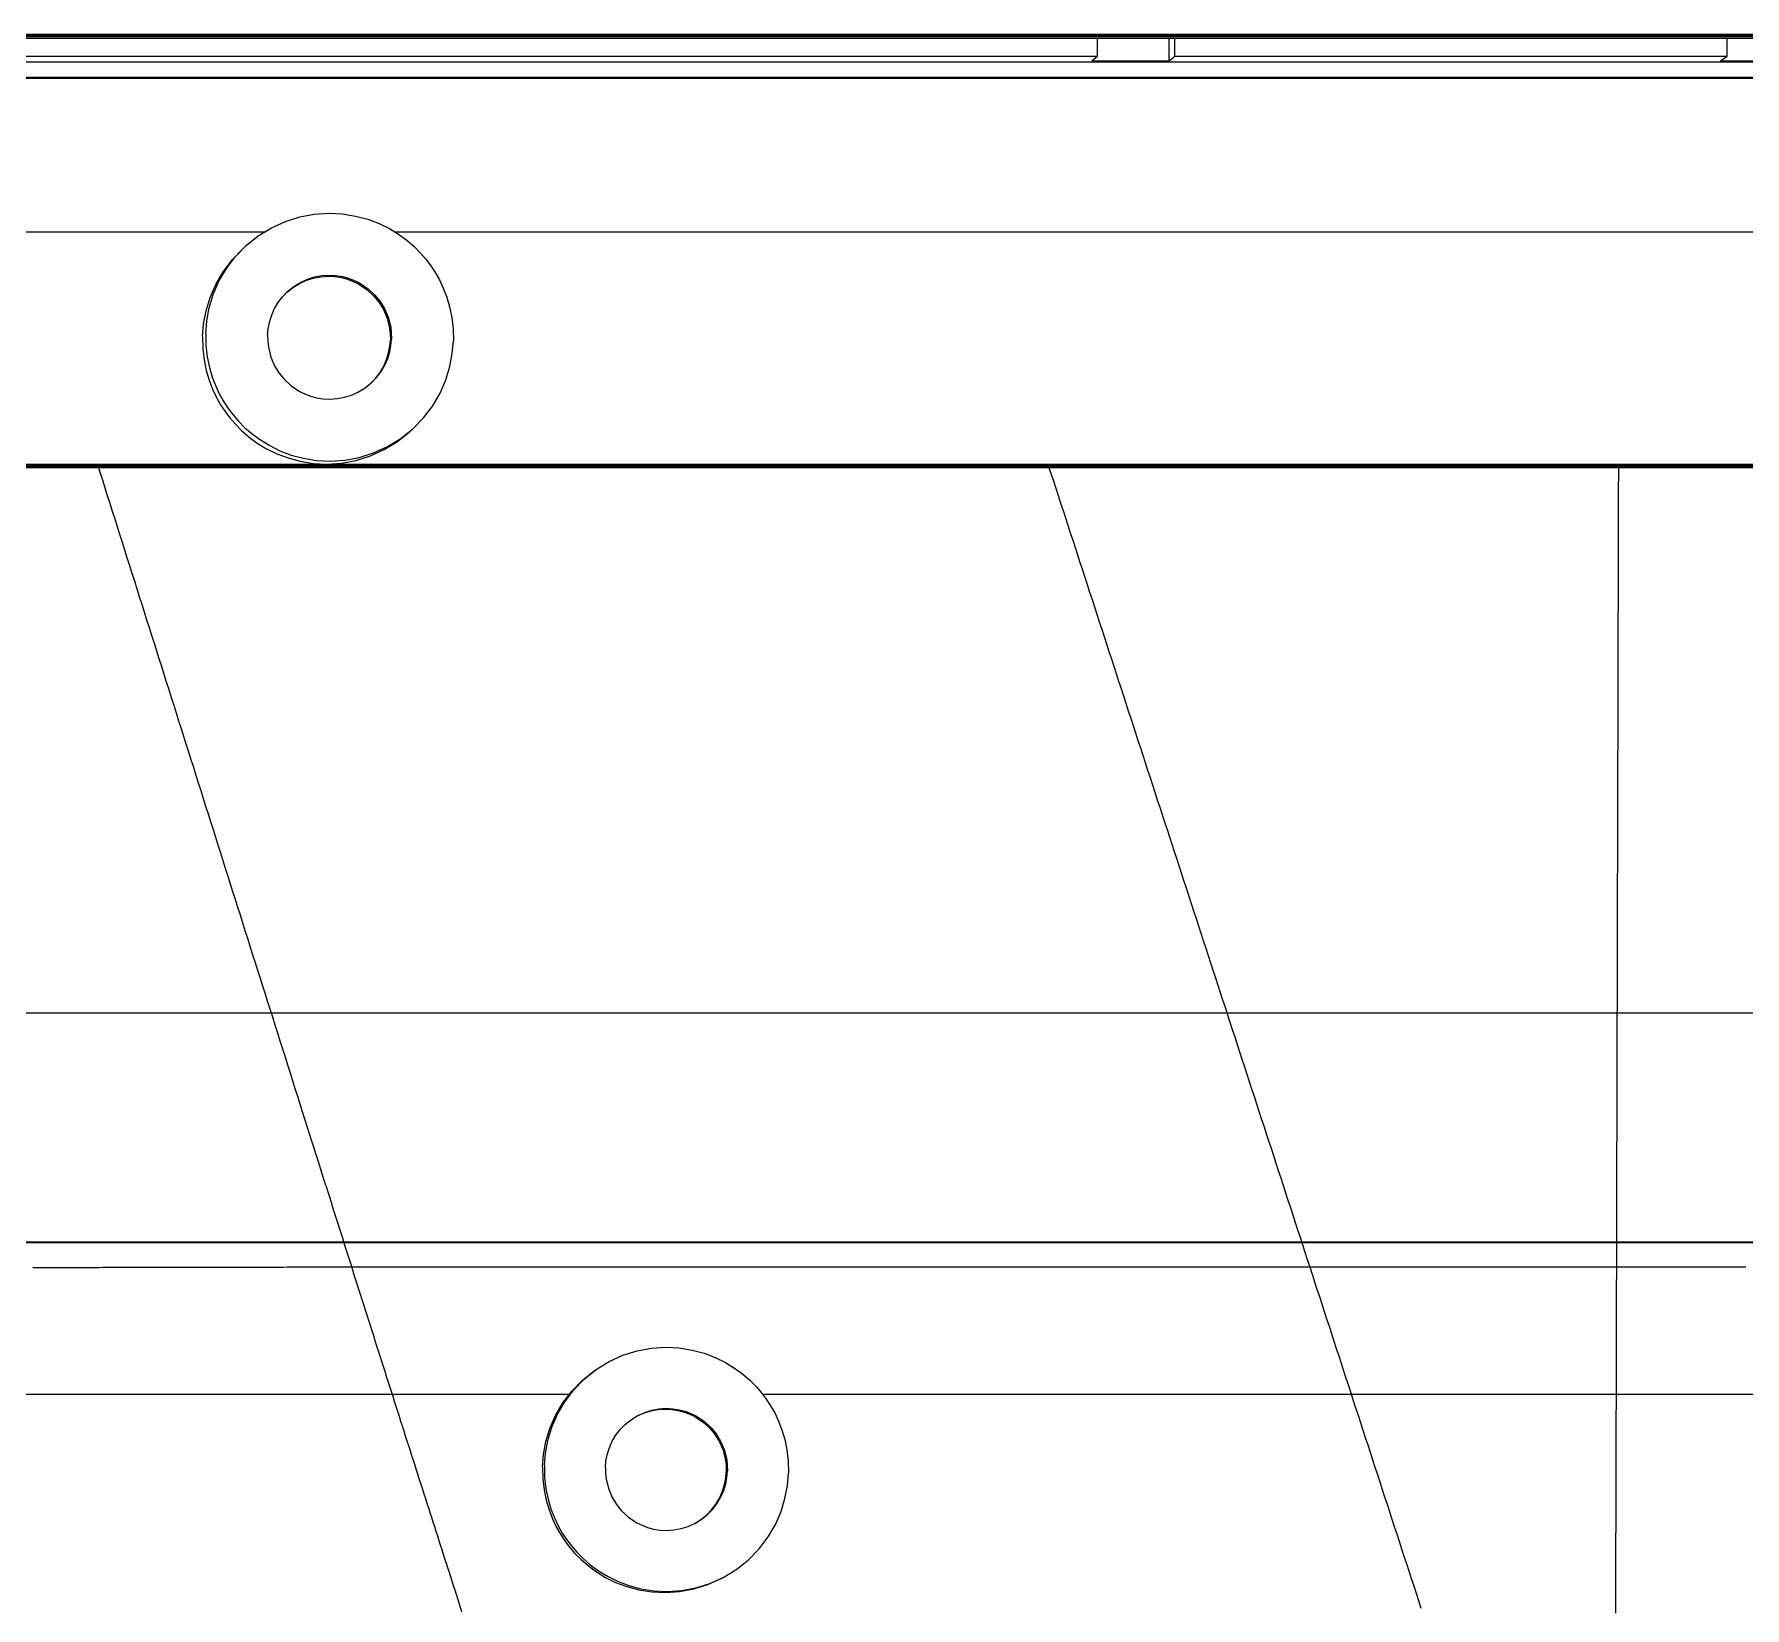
# Model space of a CAD drawing. Header units: millimetres. Extents: x -226 to 218, y -257 to 254.
# Drawn here: x 108 to 163.4, y 71.2 to 122.2 of the extents above; entities that cross this region are included whole.
import ezdxf

# ---------------------------------------------------------------- set-up
doc = ezdxf.new("R2010")
doc.units = ezdxf.units.MM
doc.layers.add('SKETCH', color=5, linetype='Continuous')
doc.layers.add('VISIBLE', color=7, linetype='Continuous')

msp = doc.modelspace()

# ---------------------------------------------------------------- linework, layer by layer
at = {"layer": 'SKETCH', "flags": 128}
for points in [[(110.108, 108.157), (110.157, 108.003), (110.236, 107.751), (110.316, 107.5), (110.395, 107.248), (110.475, 106.997), (110.555, 106.745), (110.634, 106.493), (110.714, 106.242), (110.794, 105.99), (110.873, 105.739), (110.953, 105.487), (111.032, 105.236), (111.112, 104.984), (111.192, 104.733), (111.271, 104.481), (111.351, 104.229), (111.431, 103.978), (111.51, 103.726), (111.59, 103.475), (111.669, 103.223), (111.749, 102.972), (111.829, 102.72), (111.908, 102.469), (111.988, 102.217), (112.068, 101.965), (112.147, 101.714), (112.227, 101.462), (112.306, 101.211), (112.386, 100.959), (112.466, 100.708), (112.545, 100.456), (112.625, 100.205), (112.705, 99.953), (112.784, 99.701), (112.864, 99.45), (112.943, 99.198), (113.023, 98.947), (113.103, 98.695), (113.182, 98.444), (113.262, 98.192), (113.342, 97.941), (113.421, 97.689), (113.501, 97.437), (113.58, 97.186), (113.66, 96.934), (113.74, 96.683), (113.819, 96.431), (113.899, 96.18), (113.979, 95.928), (114.058, 95.677), (114.138, 95.425), (114.217, 95.173), (114.297, 94.922), (114.377, 94.67), (114.456, 94.419), (114.536, 94.167), (114.616, 93.916), (114.695, 93.664), (114.775, 93.413), (114.854, 93.161), (114.934, 92.909), (115.014, 92.658), (115.093, 92.406), (115.173, 92.155), (115.253, 91.902), (115.333, 91.648), (115.414, 91.392), (115.496, 91.135), (115.577, 90.876), (115.659, 90.617), (115.742, 90.358), (115.824, 90.098), (115.906, 89.838), (115.988, 89.579), (116.07, 89.32), (116.152, 89.062), (116.233, 88.804), (116.314, 88.548), (116.395, 88.294), (116.475, 88.042), (116.554, 87.791), (116.632, 87.543), (116.71, 87.297), (116.787, 87.055), (116.863, 86.815), (116.938, 86.579), (117.011, 86.346), (117.084, 86.117), (117.143, 85.932), (117.201, 85.749), (117.258, 85.569), (117.314, 85.391), (117.37, 85.214), (117.425, 85.04), (117.48, 84.867), (117.535, 84.696), (117.588, 84.526), (117.642, 84.358), (117.695, 84.19), (117.748, 84.024), (117.8, 83.858), (117.853, 83.693), (117.905, 83.528), (117.957, 83.364), (118.009, 83.2), (118.061, 83.036), (118.113, 82.872), (118.165, 82.707), (118.218, 82.542), (118.27, 82.377), (118.323, 82.211), (118.376, 82.044), (118.43, 81.876), (118.483, 81.708), (118.536, 81.541), (118.589, 81.373), (118.643, 81.206), (118.696, 81.039), (118.749, 80.871), (118.802, 80.704), (118.855, 80.538), (118.908, 80.371), (118.961, 80.205), (119.014, 80.038), (119.067, 79.873), (119.119, 79.707), (119.172, 79.542), (119.225, 79.377), (119.277, 79.212), (119.329, 79.048), (119.381, 78.884), (119.434, 78.72), (119.486, 78.557), (119.537, 78.395), (119.589, 78.233), (119.641, 78.071), (119.692, 77.91), (119.743, 77.749), (119.795, 77.588), (119.846, 77.428), (119.897, 77.267), (119.948, 77.107), (119.999, 76.948), (120.05, 76.788), (120.101, 76.629), (120.152, 76.471), (120.202, 76.313), (120.253, 76.155), (120.303, 75.997), (120.354, 75.84), (120.404, 75.684), (120.454, 75.528), (120.503, 75.373), (120.553, 75.218), (120.602, 75.063), (120.652, 74.909), (120.701, 74.756), (120.75, 74.603), (120.798, 74.451), (120.847, 74.3), (120.895, 74.149), (120.943, 73.999), (120.992, 73.849), (121.04, 73.699), (121.087, 73.55), (121.135, 73.401), (121.183, 73.253), (121.23, 73.105), (121.277, 72.958), (121.324, 72.811), (121.371, 72.665), (121.418, 72.519), (121.465, 72.374), (121.511, 72.229), (121.557, 72.086), (121.603, 71.942), (121.649, 71.8), (121.695, 71.658), (121.74, 71.517), (121.785, 71.376), (121.83, 71.237), (121.875, 71.098)], [(140.902, 108.157), (140.966, 107.962), (141.044, 107.722), (141.122, 107.482), (141.201, 107.242), (141.279, 107.001), (141.357, 106.761), (141.436, 106.521), (141.514, 106.281), (141.592, 106.04), (141.671, 105.8), (141.749, 105.56), (141.827, 105.32), (141.906, 105.08), (141.984, 104.839), (142.062, 104.599), (142.141, 104.359), (142.219, 104.119), (142.297, 103.879), (142.376, 103.638), (142.454, 103.398), (142.532, 103.158), (142.611, 102.918), (142.689, 102.678), (142.767, 102.437), (142.846, 102.197), (142.924, 101.957), (143.002, 101.717), (143.081, 101.476), (143.159, 101.236), (143.237, 100.996), (143.316, 100.756), (143.394, 100.516), (143.472, 100.275), (143.551, 100.035), (143.629, 99.795), (143.708, 99.555), (143.786, 99.315), (143.864, 99.074), (143.943, 98.834), (144.021, 98.594), (144.099, 98.354), (144.178, 98.113), (144.256, 97.873), (144.335, 97.633), (144.413, 97.393), (144.491, 97.153), (144.57, 96.912), (144.648, 96.672), (144.727, 96.432), (144.805, 96.192), (144.883, 95.952), (144.962, 95.711), (145.04, 95.471), (145.118, 95.231), (145.197, 94.991), (145.275, 94.751), (145.353, 94.51), (145.432, 94.27), (145.51, 94.03), (145.588, 93.79), (145.667, 93.55), (145.745, 93.31), (145.823, 93.069), (145.902, 92.829), (145.98, 92.589), (146.058, 92.349), (146.137, 92.109), (146.215, 91.869), (146.293, 91.628), (146.372, 91.388), (146.45, 91.148), (146.528, 90.908), (146.607, 90.668), (146.685, 90.428), (146.763, 90.187), (146.842, 89.947), (146.92, 89.707), (146.998, 89.467), (147.077, 89.227), (147.155, 88.987), (147.233, 88.746), (147.312, 88.506), (147.39, 88.266), (147.469, 88.026), (147.547, 87.786), (147.625, 87.545), (147.704, 87.305), (147.782, 87.065), (147.86, 86.825), (147.939, 86.584), (148.017, 86.344), (148.096, 86.104), (148.174, 85.864), (148.252, 85.624), (148.331, 85.383), (148.409, 85.143), (148.488, 84.903), (148.566, 84.663), (148.644, 84.423), (148.723, 84.182), (148.801, 83.942), (148.879, 83.702), (148.958, 83.462), (149.036, 83.221), (149.114, 82.981), (149.193, 82.741), (149.271, 82.501), (149.349, 82.261), (149.428, 82.02), (149.506, 81.78), (149.584, 81.54), (149.663, 81.3), (149.741, 81.06), (149.819, 80.819), (149.898, 80.579), (149.976, 80.339), (150.054, 80.099), (150.133, 79.859), (150.211, 79.618), (150.289, 79.378), (150.368, 79.138), (150.446, 78.898), (150.524, 78.657), (150.603, 78.417), (150.681, 78.177), (150.759, 77.937), (150.838, 77.697), (150.916, 77.456), (150.994, 77.216), (151.073, 76.976), (151.151, 76.736), (151.229, 76.496), (151.308, 76.255), (151.386, 76.015), (151.464, 75.775), (151.543, 75.535), (151.621, 75.295), (151.699, 75.054), (151.778, 74.814), (151.856, 74.574), (151.934, 74.334), (152.013, 74.093), (152.091, 73.853), (152.169, 73.613), (152.248, 73.373), (152.326, 73.133), (152.404, 72.892), (152.483, 72.652), (152.561, 72.412), (152.639, 72.172), (152.718, 71.932), (152.796, 71.691), (152.874, 71.451), (152.953, 71.211)], [(159.35, 108.157), (159.349, 108.064), (159.349, 107.815), (159.348, 107.567), (159.347, 107.318), (159.347, 107.069), (159.346, 106.821), (159.346, 106.572), (159.345, 106.324), (159.344, 106.075), (159.344, 105.826), (159.343, 105.578), (159.342, 105.329), (159.342, 105.081), (159.341, 104.832), (159.341, 104.583), (159.34, 104.335), (159.339, 104.086), (159.339, 103.838), (159.338, 103.589), (159.337, 103.341), (159.337, 103.092), (159.336, 102.843), (159.336, 102.595), (159.335, 102.346), (159.334, 102.098), (159.334, 101.849), (159.333, 101.601), (159.332, 101.352), (159.332, 101.104), (159.331, 100.855), (159.331, 100.606), (159.33, 100.358), (159.329, 100.109), (159.329, 99.861), (159.328, 99.612), (159.327, 99.364), (159.327, 99.115), (159.326, 98.867), (159.326, 98.618), (159.325, 98.37), (159.324, 98.121), (159.324, 97.873), (159.323, 97.624), (159.322, 97.375), (159.322, 97.127), (159.321, 96.878), (159.321, 96.63), (159.32, 96.381), (159.319, 96.133), (159.319, 95.884), (159.318, 95.636), (159.317, 95.387), (159.317, 95.139), (159.316, 94.89), (159.316, 94.642), (159.315, 94.393), (159.314, 94.145), (159.314, 93.896), (159.313, 93.648), (159.312, 93.399), (159.312, 93.151), (159.311, 92.902), (159.311, 92.654), (159.31, 92.405), (159.309, 92.157), (159.309, 91.908), (159.308, 91.659), (159.307, 91.411), (159.307, 91.162), (159.306, 90.914), (159.306, 90.665), (159.305, 90.417), (159.304, 90.168), (159.304, 89.92), (159.303, 89.671), (159.302, 89.423), (159.302, 89.174), (159.301, 88.926), (159.3, 88.677), (159.3, 88.429), (159.299, 88.18), (159.299, 87.932), (159.298, 87.684), (159.297, 87.435), (159.297, 87.187), (159.296, 86.938), (159.295, 86.69), (159.295, 86.441), (159.294, 86.193), (159.294, 85.944), (159.293, 85.696), (159.292, 85.448), (159.292, 85.199), (159.291, 84.951), (159.29, 84.702), (159.29, 84.454), (159.289, 84.205), (159.289, 83.957), (159.288, 83.709), (159.287, 83.46), (159.287, 83.212), (159.286, 82.963), (159.285, 82.715), (159.285, 82.467), (159.284, 82.218), (159.284, 81.97), (159.283, 81.721), (159.282, 81.473), (159.282, 81.225), (159.281, 80.976), (159.28, 80.728), (159.28, 80.479), (159.279, 80.231), (159.279, 79.983), (159.278, 79.734), (159.277, 79.486), (159.277, 79.238), (159.276, 78.989), (159.275, 78.741), (159.275, 78.492), (159.274, 78.244), (159.274, 77.996), (159.273, 77.747), (159.272, 77.499), (159.272, 77.251), (159.271, 77.002), (159.27, 76.754), (159.27, 76.505), (159.269, 76.257), (159.269, 76.009), (159.268, 75.76), (159.267, 75.512), (159.267, 75.264), (159.266, 75.015), (159.265, 74.767), (159.265, 74.519), (159.264, 74.27), (159.264, 74.022), (159.263, 73.774), (159.262, 73.525), (159.262, 73.277), (159.261, 73.029), (159.26, 72.78), (159.26, 72.532), (159.259, 72.284), (159.259, 72.035), (159.258, 71.787), (159.257, 71.539), (159.257, 71.29), (159.256, 71.042)], [(107.977, 82.241), (108.088, 82.242), (108.199, 82.242), (108.311, 82.242), (108.422, 82.242), (108.534, 82.243), (108.646, 82.243), (108.759, 82.243), (108.872, 82.244), (108.985, 82.244), (109.098, 82.244), (109.211, 82.244), (109.325, 82.245), (109.439, 82.245), (109.554, 82.245), (109.668, 82.245), (109.783, 82.246), (109.899, 82.246), (110.014, 82.246), (110.13, 82.246), (110.246, 82.247), (110.363, 82.247), (110.48, 82.247), (110.597, 82.247), (110.714, 82.248), (110.831, 82.248), (110.949, 82.248), (111.067, 82.248), (111.186, 82.249), (111.304, 82.249), (111.423, 82.249), (111.542, 82.249), (111.661, 82.25), (111.78, 82.25), (111.9, 82.25), (112.02, 82.25), (112.139, 82.25), (112.26, 82.251), (112.38, 82.251), (112.501, 82.251), (112.622, 82.251), (112.743, 82.252), (112.864, 82.252), (112.986, 82.252), (113.108, 82.252), (113.23, 82.252), (113.353, 82.253), (113.475, 82.253), (113.598, 82.253), (113.721, 82.253), (113.844, 82.253), (113.968, 82.254), (114.091, 82.254), (114.215, 82.254), (114.339, 82.254), (114.463, 82.254), (114.587, 82.254), (114.712, 82.255), (114.836, 82.255), (114.961, 82.255), (115.086, 82.255), (115.211, 82.255), (115.336, 82.255), (115.462, 82.256), (115.587, 82.256), (115.713, 82.256), (115.839, 82.256), (115.966, 82.256), (116.092, 82.256), (116.219, 82.257), (116.346, 82.257), (116.472, 82.257), (116.6, 82.257), (116.727, 82.257), (116.854, 82.257), (116.982, 82.257), (117.109, 82.258), (117.237, 82.258), (117.365, 82.258), (117.493, 82.258), (117.621, 82.258), (117.749, 82.258), (117.878, 82.258), (118.006, 82.258), (118.134, 82.258), (118.263, 82.259), (118.391, 82.259), (118.52, 82.259), (118.649, 82.259), (118.778, 82.259), (118.907, 82.259), (119.037, 82.259), (119.166, 82.259), (119.296, 82.259), (119.425, 82.259), (119.555, 82.26), (119.685, 82.26), (119.815, 82.26), (119.945, 82.26), (120.075, 82.26), (120.205, 82.26), (120.335, 82.26), (120.466, 82.26), (120.596, 82.26), (120.726, 82.26), (120.857, 82.26), (120.987, 82.26), (121.118, 82.26), (121.248, 82.261), (121.378, 82.261), (121.507, 82.261), (121.635, 82.261), (121.762, 82.261), (121.889, 82.261), (122.015, 82.261), (122.141, 82.261), (122.267, 82.261), (122.393, 82.261), (122.52, 82.261), (122.646, 82.261), (122.774, 82.261), (122.901, 82.261), (123.03, 82.261), (123.16, 82.261), (123.29, 82.261), (123.423, 82.261), (123.556, 82.261), (123.691, 82.261), (123.828, 82.261), (123.966, 82.261), (124.107, 82.261), (124.25, 82.261), (124.395, 82.261), (124.582, 82.261), (124.772, 82.261), (124.966, 82.261), (125.163, 82.261), (125.364, 82.261), (125.567, 82.261), (125.773, 82.261), (125.981, 82.261), (126.191, 82.261), (126.402, 82.261), (126.616, 82.261), (126.83, 82.261), (127.046, 82.261), (127.262, 82.261), (127.479, 82.261), (127.696, 82.261), (127.913, 82.261), (128.13, 82.261), (128.346, 82.261), (128.561, 82.261), (128.776, 82.261), (128.989, 82.261), (129.201, 82.261), (129.411, 82.261), (129.62, 82.261), (129.829, 82.261), (130.038, 82.261), (130.247, 82.261), (130.456, 82.261), (130.665, 82.261), (130.874, 82.261), (131.083, 82.261), (131.292, 82.261), (131.501, 82.261), (131.71, 82.261), (131.919, 82.261), (132.128, 82.261), (132.337, 82.261), (132.546, 82.261), (132.755, 82.261), (132.964, 82.261), (133.173, 82.261), (133.382, 82.261), (133.591, 82.261), (133.8, 82.261), (134.009, 82.261), (134.218, 82.261), (134.427, 82.261), (134.636, 82.261), (134.845, 82.261), (135.054, 82.261), (135.263, 82.261), (135.472, 82.261), (135.681, 82.261), (135.89, 82.261), (136.099, 82.261), (136.308, 82.261), (136.517, 82.261), (136.726, 82.261), (136.935, 82.261), (137.144, 82.261), (137.353, 82.261), (137.562, 82.261), (137.771, 82.261), (137.98, 82.261), (138.189, 82.261), (138.398, 82.261), (138.607, 82.261), (138.816, 82.261), (139.025, 82.261), (139.234, 82.261), (139.443, 82.261), (139.652, 82.261), (139.861, 82.261), (140.07, 82.261), (140.279, 82.261), (140.488, 82.261), (140.697, 82.261), (140.906, 82.261), (141.115, 82.261), (141.324, 82.261), (141.533, 82.261), (141.742, 82.261), (141.951, 82.261), (142.16, 82.261), (142.369, 82.261), (142.578, 82.261), (142.787, 82.261), (142.996, 82.261), (143.205, 82.261), (143.414, 82.261), (143.623, 82.261), (143.832, 82.261), (144.041, 82.261), (144.25, 82.261), (144.459, 82.261), (144.668, 82.261), (144.877, 82.261), (145.086, 82.261), (145.295, 82.261), (145.504, 82.261), (145.713, 82.261), (145.922, 82.261), (146.131, 82.261), (146.34, 82.261), (146.549, 82.261), (146.758, 82.261), (146.967, 82.261), (147.176, 82.261), (147.385, 82.261), (147.594, 82.261), (147.803, 82.261), (148.012, 82.261), (148.221, 82.261), (148.43, 82.261), (148.639, 82.261), (148.848, 82.261), (149.057, 82.261), (149.266, 82.261), (149.475, 82.261), (149.684, 82.261), (149.893, 82.261), (150.102, 82.261), (150.311, 82.261), (150.52, 82.261), (150.729, 82.261), (150.938, 82.261), (151.147, 82.261), (151.356, 82.261), (151.565, 82.261), (151.774, 82.261), (151.983, 82.261), (152.192, 82.261), (152.401, 82.261), (152.61, 82.261), (152.819, 82.261), (153.028, 82.261), (153.237, 82.261), (153.446, 82.261), (153.655, 82.261), (153.864, 82.261), (154.073, 82.261), (154.282, 82.261), (154.491, 82.261), (154.7, 82.261), (154.909, 82.261), (155.117, 82.261), (155.326, 82.261), (155.535, 82.261), (155.744, 82.261), (155.953, 82.261), (156.162, 82.261), (156.371, 82.261), (156.58, 82.261), (156.789, 82.261), (156.998, 82.261), (157.207, 82.261), (157.416, 82.261), (157.625, 82.261), (157.834, 82.261), (158.043, 82.261), (158.252, 82.261), (158.461, 82.261), (158.67, 82.261), (158.879, 82.261), (159.088, 82.261), (159.297, 82.261), (159.506, 82.261), (159.715, 82.261), (159.924, 82.261), (160.133, 82.261), (160.342, 82.261), (160.551, 82.261), (160.76, 82.261), (160.969, 82.261), (161.178, 82.261), (161.387, 82.261), (161.596, 82.261), (161.805, 82.261), (162.014, 82.261), (162.223, 82.261), (162.432, 82.261), (162.641, 82.261), (162.85, 82.261), (163.059, 82.261), (163.268, 82.261), (163.477, 82.261)]]:
    msp.add_lwpolyline(points, dxfattribs=at)
at = {"layer": 'VISIBLE'}
for p, q in [((-196.916, 122.189), (196.916, 122.189)), ((-196.841, 122.143), (196.841, 122.143)), ((-196.792, 122.112), (196.792, 122.112)), ((-196.717, 122.066), (196.717, 122.066)), ((142.473, 121.48), (142.473, 122.066)), ((144.794, 121.322), (144.794, 122.066)), ((144.983, 121.48), (144.983, 122.066)), ((162.873, 121.48), (162.873, 122.066)), ((107.675, 121.48), (142.473, 121.48)), ((142.287, 121.322), (142.473, 121.48)), ((144.794, 121.322), (144.983, 121.48)), ((144.983, 121.48), (162.873, 121.48)), ((162.661, 121.322), (162.873, 121.48)), ((-187.058, 121.297), (195.479, 121.297)), ((142.287, 121.322), (144.794, 121.322)), ((162.661, 121.322), (165.168, 121.322)), ((-195.479, 120.796), (195.479, 120.796)), ((-195.42, 120.76), (195.42, 120.76)), ((117.101, 116.36), (117.565, 116.39)), ((117.565, 116.39), (118.012, 116.368)), ((115.285, 115.659), (115.711, 115.921)), ((115.285, 115.659), (115.711, 115.921)), ((115.711, 115.921), (116.164, 116.126)), ((115.711, 115.921), (116.164, 116.126)), ((116.164, 116.126), (116.631, 116.273)), ((116.631, 116.273), (117.101, 116.36)), ((118.012, 116.368), (118.437, 116.3)), ((118.437, 116.3), (118.834, 116.193)), ((118.834, 116.193), (119.2, 116.055)), ((119.2, 116.055), (119.533, 115.891)), ((119.533, 115.891), (119.832, 115.708)), ((97.634, 115.784), (115.488, 115.784)), ((114.548, 114.989), (114.894, 115.346)), ((114.8, 115.251), (114.884, 115.336)), ((114.884, 115.336), (114.894, 115.346)), ((114.894, 115.346), (115.285, 115.659)), ((119.708, 115.784), (171.475, 115.784)), ((119.832, 115.708), (120.098, 115.513)), ((120.098, 115.513), (120.334, 115.309)), ((120.334, 115.309), (120.541, 115.101)), ((114.149, 114.496), (114.444, 114.886)), ((114.252, 114.599), (114.548, 114.989)), ((114.444, 114.886), (114.79, 115.242)), ((114.444, 114.886), (114.79, 115.242)), ((114.79, 115.242), (114.8, 115.251)), ((120.541, 115.101), (120.721, 114.893)), ((120.721, 114.893), (120.876, 114.686)), ((113.826, 113.76), (114.012, 114.186)), ((113.909, 114.083), (114.149, 114.496)), ((114.012, 114.186), (114.252, 114.599)), ((116.619, 114.116), (116.845, 114.219)), ((116.619, 114.116), (116.845, 114.219)), ((116.653, 114.149), (116.879, 114.251)), ((116.845, 114.219), (117.079, 114.292)), ((116.845, 114.219), (117.079, 114.292)), ((116.879, 114.251), (117.112, 114.325)), ((117.079, 114.292), (117.314, 114.335)), ((117.112, 114.325), (117.347, 114.368)), ((117.314, 114.335), (117.546, 114.35)), ((117.347, 114.368), (117.579, 114.383)), ((117.546, 114.35), (117.769, 114.34)), ((117.579, 114.383), (117.803, 114.372)), ((117.769, 114.34), (117.982, 114.306)), ((117.803, 114.372), (118.016, 114.338)), ((117.982, 114.306), (118.18, 114.252)), ((118.016, 114.338), (118.214, 114.285)), ((118.18, 114.252), (118.363, 114.183)), ((118.214, 114.285), (118.397, 114.216)), ((118.363, 114.183), (118.529, 114.101)), ((118.397, 114.216), (118.563, 114.134)), ((120.876, 114.686), (121.018, 114.469)), ((121.018, 114.469), (121.154, 114.23)), ((121.154, 114.23), (121.28, 113.965)), ((113.593, 113.229), (113.724, 113.657)), ((113.696, 113.331), (113.826, 113.76)), ((113.724, 113.657), (113.909, 114.083)), ((115.923, 113.488), (116.071, 113.683)), ((115.923, 113.488), (116.071, 113.683)), ((116.071, 113.683), (116.244, 113.861)), ((116.071, 113.683), (116.244, 113.861)), ((116.218, 113.834), (116.406, 113.985)), ((116.244, 113.861), (116.439, 114.018)), ((116.406, 113.985), (116.619, 114.116)), ((116.406, 113.985), (116.619, 114.116)), ((116.439, 114.018), (116.653, 114.149)), ((118.529, 114.101), (118.812, 113.912)), ((118.563, 114.134), (118.846, 113.944)), ((118.812, 113.912), (119.033, 113.706)), ((118.846, 113.944), (119.067, 113.739)), ((119.033, 113.706), (119.201, 113.499)), ((119.067, 113.739), (119.235, 113.531)), ((121.28, 113.965), (121.392, 113.674)), ((121.392, 113.674), (121.486, 113.357)), ((113.513, 112.806), (113.593, 113.229)), ((113.616, 112.908), (113.696, 113.331)), ((115.645, 112.854), (115.71, 113.068)), ((115.71, 113.068), (115.803, 113.281)), ((115.803, 113.281), (115.923, 113.488)), ((119.201, 113.499), (119.34, 113.271)), ((119.235, 113.531), (119.374, 113.303)), ((119.34, 113.271), (119.459, 112.993)), ((119.374, 113.303), (119.493, 113.025)), ((121.486, 113.357), (121.556, 113.014)), ((113.48, 112.397), (113.513, 112.806)), ((113.582, 112.498), (113.616, 112.908)), ((115.588, 112.437), (115.605, 112.642)), ((115.605, 112.642), (115.645, 112.854)), ((119.459, 112.993), (119.541, 112.663)), ((119.493, 113.025), (119.575, 112.695)), ((119.541, 112.663), (119.562, 112.479)), ((119.575, 112.695), (119.596, 112.511)), ((119.596, 112.511), (119.6, 112.315)), ((121.556, 113.014), (121.598, 112.645)), ((121.598, 112.645), (121.606, 112.254)), ((113.48, 112.397), (113.487, 112.006)), ((113.487, 112.006), (113.529, 111.638)), ((113.582, 112.498), (113.59, 112.107)), ((113.59, 112.107), (113.631, 111.739)), ((115.588, 112.437), (115.592, 112.242)), ((115.592, 112.242), (115.613, 112.058)), ((115.613, 112.058), (115.695, 111.728)), ((119.509, 111.867), (119.549, 112.079)), ((119.543, 111.899), (119.583, 112.111)), ((119.549, 112.079), (119.566, 112.283)), ((119.562, 112.479), (119.566, 112.283)), ((119.583, 112.111), (119.6, 112.315)), ((121.572, 111.845), (121.606, 112.254)), ((113.529, 111.638), (113.6, 111.295)), ((113.631, 111.739), (113.702, 111.396)), ((113.702, 111.396), (113.796, 111.079)), ((115.695, 111.728), (115.814, 111.45)), ((115.814, 111.45), (115.953, 111.222)), ((119.231, 111.233), (119.351, 111.44)), ((119.231, 111.233), (119.351, 111.44)), ((119.265, 111.265), (119.385, 111.472)), ((119.351, 111.44), (119.444, 111.653)), ((119.385, 111.472), (119.478, 111.685)), ((119.444, 111.653), (119.509, 111.867)), ((119.478, 111.685), (119.543, 111.899)), ((121.361, 110.993), (121.492, 111.422)), ((121.492, 111.422), (121.572, 111.845)), ((113.6, 111.295), (113.693, 110.978)), ((113.693, 110.978), (113.805, 110.688)), ((113.796, 111.079), (113.908, 110.788)), ((115.953, 111.222), (116.121, 111.014)), ((116.121, 111.014), (116.342, 110.808)), ((118.749, 110.735), (118.944, 110.892)), ((118.749, 110.735), (118.944, 110.892)), ((118.93, 110.88), (119.083, 111.038)), ((118.93, 110.88), (119.083, 111.038)), ((118.944, 110.892), (119.117, 111.07)), ((119.083, 111.038), (119.231, 111.233)), ((119.083, 111.038), (119.231, 111.233)), ((119.117, 111.07), (119.265, 111.265)), ((121.176, 110.567), (121.361, 110.993)), ((113.805, 110.688), (113.931, 110.424)), ((113.908, 110.788), (114.034, 110.523)), ((113.931, 110.424), (114.066, 110.184)), ((114.034, 110.523), (114.169, 110.283)), ((114.169, 110.283), (114.311, 110.067)), ((116.342, 110.808), (116.625, 110.619)), ((116.625, 110.619), (116.791, 110.537)), ((116.791, 110.537), (116.974, 110.468)), ((116.974, 110.468), (117.172, 110.415)), ((117.172, 110.415), (117.385, 110.381)), ((117.385, 110.381), (117.609, 110.37)), ((117.609, 110.37), (117.84, 110.385)), ((117.84, 110.385), (118.076, 110.428)), ((117.84, 110.385), (118.076, 110.428)), ((118.076, 110.428), (118.309, 110.501)), ((118.076, 110.428), (118.309, 110.501)), ((118.309, 110.501), (118.535, 110.604)), ((118.309, 110.501), (118.535, 110.604)), ((118.535, 110.604), (118.749, 110.735)), ((118.535, 110.604), (118.749, 110.735)), ((120.936, 110.154), (121.176, 110.567)), ((114.066, 110.184), (114.208, 109.968)), ((114.208, 109.968), (114.364, 109.761)), ((114.311, 110.067), (114.467, 109.86)), ((114.364, 109.761), (114.544, 109.553)), ((114.467, 109.86), (114.647, 109.652)), ((120.294, 109.407), (120.64, 109.763)), ((120.294, 109.407), (120.64, 109.763)), ((120.64, 109.763), (120.936, 110.154)), ((114.544, 109.553), (114.75, 109.345)), ((114.647, 109.652), (114.854, 109.444)), ((114.75, 109.345), (114.986, 109.142)), ((114.854, 109.444), (115.089, 109.24)), ((115.089, 109.24), (115.356, 109.045)), ((119.795, 108.996), (120.186, 109.308)), ((119.795, 108.996), (120.186, 109.308)), ((119.903, 109.094), (120.294, 109.407)), ((120.186, 109.308), (120.294, 109.407)), ((114.986, 109.142), (115.252, 108.946)), ((115.252, 108.946), (115.551, 108.764)), ((115.356, 109.045), (115.655, 108.862)), ((115.551, 108.764), (115.883, 108.6)), ((115.655, 108.862), (115.988, 108.698)), ((115.988, 108.698), (116.354, 108.559)), ((118.557, 108.48), (119.024, 108.627)), ((118.917, 108.529), (119.369, 108.734)), ((118.917, 108.529), (119.369, 108.734)), ((119.024, 108.627), (119.477, 108.832)), ((119.369, 108.734), (119.795, 108.996)), ((119.369, 108.734), (119.795, 108.996)), ((119.477, 108.832), (119.903, 109.094)), ((-195.479, 108.265), (195.479, 108.265)), ((-195.405, 108.225), (195.405, 108.225)), ((-195.357, 108.197), (195.357, 108.197)), ((-195.283, 108.157), (195.283, 108.157)), ((115.883, 108.6), (116.249, 108.462)), ((116.249, 108.462), (116.645, 108.355)), ((116.354, 108.559), (116.751, 108.453)), ((116.645, 108.355), (117.07, 108.287)), ((116.751, 108.453), (117.176, 108.385)), ((117.07, 108.287), (117.517, 108.265)), ((117.176, 108.385), (117.623, 108.363)), ((117.517, 108.265), (117.98, 108.296)), ((117.623, 108.363), (118.087, 108.393)), ((117.98, 108.296), (118.45, 108.382)), ((118.087, 108.393), (118.557, 108.48)), ((118.45, 108.382), (118.917, 108.529)), ((-192.669, 90.485), (192.669, 90.485)), ((-192.669, 83.075), (192.669, 83.075)), ((-192.612, 83.05), (192.612, 83.05)), ((126.654, 79.194), (127.1, 79.396)), ((126.654, 79.194), (127.1, 79.396)), ((127.1, 79.396), (127.56, 79.54)), ((127.56, 79.54), (128.024, 79.626)), ((128.024, 79.626), (128.48, 79.656)), ((128.48, 79.656), (128.922, 79.634)), ((128.922, 79.634), (129.34, 79.568)), ((129.34, 79.568), (129.731, 79.462)), ((129.731, 79.462), (130.092, 79.326)), ((130.092, 79.326), (130.419, 79.164)), ((125.787, 78.589), (126.172, 78.897)), ((125.787, 78.589), (126.172, 78.897)), ((125.849, 78.627), (126.234, 78.936)), ((126.172, 78.897), (126.234, 78.936)), ((126.234, 78.936), (126.654, 79.194)), ((126.234, 78.936), (126.654, 79.194)), ((130.419, 79.164), (130.714, 78.984)), ((130.714, 78.984), (130.977, 78.792)), ((130.977, 78.792), (131.209, 78.591)), ((125.155, 77.853), (125.446, 78.238)), ((125.217, 77.892), (125.508, 78.276)), ((125.446, 78.238), (125.787, 78.589)), ((125.446, 78.238), (125.787, 78.589)), ((125.508, 78.276), (125.849, 78.627)), ((131.209, 78.591), (131.413, 78.386)), ((131.413, 78.386), (131.59, 78.181)), ((131.59, 78.181), (131.743, 77.977)), ((-192.669, 78.135), (125.368, 78.135)), ((124.918, 77.446), (125.155, 77.853)), ((124.98, 77.485), (125.217, 77.892)), ((127.769, 77.527), (127.999, 77.599)), ((127.769, 77.527), (127.999, 77.599)), ((127.805, 77.549), (128.035, 77.621)), ((127.999, 77.599), (128.23, 77.642)), ((128.035, 77.621), (128.266, 77.664)), ((128.23, 77.642), (128.459, 77.657)), ((128.266, 77.664), (128.495, 77.679)), ((128.459, 77.657), (128.679, 77.646)), ((128.495, 77.679), (128.715, 77.668)), ((128.679, 77.646), (128.888, 77.613)), ((128.715, 77.668), (128.925, 77.635)), ((128.888, 77.613), (129.084, 77.56)), ((128.925, 77.635), (129.12, 77.582)), ((131.625, 78.135), (164.89, 78.135)), ((131.743, 77.977), (131.883, 77.764)), ((131.883, 77.764), (132.017, 77.528)), ((124.669, 76.642), (124.798, 77.065)), ((124.736, 77.027), (124.918, 77.446)), ((124.798, 77.065), (124.98, 77.485)), ((127.009, 76.989), (127.179, 77.165)), ((127.009, 76.989), (127.179, 77.165)), ((127.179, 77.165), (127.372, 77.319)), ((127.179, 77.165), (127.372, 77.319)), ((127.372, 77.319), (127.582, 77.448)), ((127.372, 77.319), (127.582, 77.448)), ((127.548, 77.427), (127.769, 77.527)), ((127.548, 77.427), (127.769, 77.527)), ((127.582, 77.448), (127.805, 77.549)), ((129.084, 77.56), (129.264, 77.492)), ((129.12, 77.582), (129.3, 77.514)), ((129.264, 77.492), (129.428, 77.411)), ((129.3, 77.514), (129.464, 77.433)), ((129.428, 77.411), (129.707, 77.225)), ((129.464, 77.433), (129.743, 77.247)), ((129.707, 77.225), (129.924, 77.022)), ((129.743, 77.247), (129.961, 77.044)), ((129.961, 77.044), (130.126, 76.839)), ((132.017, 77.528), (132.141, 77.267)), ((132.141, 77.267), (132.251, 76.981)), ((124.528, 76.188), (124.607, 76.604)), ((124.59, 76.226), (124.669, 76.642)), ((124.607, 76.604), (124.736, 77.027)), ((126.653, 76.383), (126.745, 76.593)), ((126.745, 76.593), (126.863, 76.797)), ((126.863, 76.797), (127.009, 76.989)), ((126.863, 76.797), (127.009, 76.989)), ((129.924, 77.022), (130.09, 76.818)), ((130.09, 76.818), (130.226, 76.593)), ((130.126, 76.839), (130.263, 76.615)), ((130.226, 76.593), (130.343, 76.32)), ((130.263, 76.615), (130.38, 76.341)), ((132.251, 76.981), (132.344, 76.668)), ((132.344, 76.668), (132.413, 76.33)), ((124.495, 75.785), (124.528, 76.188)), ((124.557, 75.822), (124.59, 76.226)), ((126.533, 75.762), (126.55, 75.964)), ((126.55, 75.964), (126.589, 76.172)), ((126.589, 76.172), (126.653, 76.383)), ((130.343, 76.32), (130.425, 75.994)), ((130.38, 76.341), (130.461, 76.016)), ((130.425, 75.994), (130.445, 75.813)), ((130.461, 76.016), (130.482, 75.834)), ((132.413, 76.33), (132.455, 75.967)), ((132.455, 75.967), (132.462, 75.582)), ((124.495, 75.785), (124.503, 75.4)), ((124.503, 75.4), (124.544, 75.037)), ((124.557, 75.822), (124.564, 75.437)), ((124.564, 75.437), (124.605, 75.074)), ((126.533, 75.762), (126.537, 75.569)), ((126.537, 75.569), (126.557, 75.388)), ((126.557, 75.388), (126.638, 75.063)), ((130.393, 75.21), (130.432, 75.419)), ((130.43, 75.232), (130.469, 75.44)), ((130.432, 75.419), (130.449, 75.62)), ((130.445, 75.813), (130.449, 75.62)), ((130.469, 75.44), (130.485, 75.642)), ((130.482, 75.834), (130.485, 75.642)), ((132.429, 75.178), (132.462, 75.582)), ((124.544, 75.037), (124.613, 74.699)), ((124.605, 75.074), (124.675, 74.736)), ((126.638, 75.063), (126.756, 74.789)), ((130.237, 74.789), (130.328, 74.999)), ((130.274, 74.81), (130.365, 75.02)), ((130.328, 74.999), (130.393, 75.21)), ((130.365, 75.02), (130.43, 75.232)), ((132.35, 74.761), (132.429, 75.178)), ((124.613, 74.699), (124.706, 74.386)), ((124.675, 74.736), (124.768, 74.423)), ((124.706, 74.386), (124.816, 74.1)), ((124.768, 74.423), (124.878, 74.137)), ((126.756, 74.789), (126.892, 74.564)), ((126.892, 74.564), (127.058, 74.36)), ((127.058, 74.36), (127.276, 74.157)), ((129.803, 74.218), (129.973, 74.394)), ((129.803, 74.218), (129.973, 74.394)), ((129.839, 74.239), (130.01, 74.415)), ((129.973, 74.394), (130.119, 74.586)), ((129.973, 74.394), (130.119, 74.586)), ((130.01, 74.415), (130.155, 74.607)), ((130.119, 74.586), (130.237, 74.789)), ((130.119, 74.586), (130.237, 74.789)), ((130.155, 74.607), (130.274, 74.81)), ((132.039, 73.919), (132.221, 74.339)), ((132.221, 74.339), (132.35, 74.761)), ((124.816, 74.1), (124.94, 73.84)), ((124.878, 74.137), (125.002, 73.876)), ((124.94, 73.84), (125.074, 73.603)), ((125.002, 73.876), (125.135, 73.64)), ((127.276, 74.157), (127.554, 73.971)), ((127.554, 73.971), (127.718, 73.89)), ((127.718, 73.89), (127.898, 73.822)), ((127.898, 73.822), (128.094, 73.769)), ((128.094, 73.769), (128.303, 73.736)), ((128.303, 73.736), (128.524, 73.725)), ((128.524, 73.725), (128.752, 73.74)), ((128.752, 73.74), (128.984, 73.783)), ((128.752, 73.74), (128.984, 73.783)), ((128.984, 73.783), (129.214, 73.855)), ((128.984, 73.783), (129.214, 73.855)), ((129.214, 73.855), (129.437, 73.956)), ((129.214, 73.855), (129.437, 73.956)), ((129.427, 73.951), (129.61, 74.064)), ((129.427, 73.951), (129.61, 74.064)), ((129.437, 73.956), (129.647, 74.085)), ((129.61, 74.064), (129.803, 74.218)), ((129.61, 74.064), (129.803, 74.218)), ((129.647, 74.085), (129.839, 74.239)), ((131.802, 73.512), (132.039, 73.919)), ((125.074, 73.603), (125.213, 73.39)), ((125.135, 73.64), (125.275, 73.427)), ((125.213, 73.39), (125.367, 73.187)), ((125.275, 73.427), (125.429, 73.223)), ((125.367, 73.187), (125.544, 72.981)), ((125.429, 73.223), (125.606, 73.017)), ((131.511, 73.127), (131.802, 73.512)), ((125.544, 72.981), (125.747, 72.777)), ((125.606, 73.017), (125.81, 72.813)), ((125.747, 72.777), (125.979, 72.576)), ((125.81, 72.813), (126.042, 72.612)), ((126.042, 72.612), (126.305, 72.419)), ((130.785, 72.468), (131.169, 72.776)), ((131.169, 72.776), (131.511, 73.127)), ((131.169, 72.776), (131.511, 73.127)), ((125.979, 72.576), (126.242, 72.384)), ((126.242, 72.384), (126.537, 72.204)), ((126.305, 72.419), (126.599, 72.24)), ((126.537, 72.204), (126.864, 72.042)), ((126.599, 72.24), (126.927, 72.078)), ((126.927, 72.078), (127.287, 71.941)), ((129.854, 71.972), (130.3, 72.174)), ((129.854, 71.972), (130.3, 72.174)), ((129.918, 72.007), (130.364, 72.21)), ((130.3, 72.174), (130.309, 72.179)), ((130.309, 72.179), (130.355, 72.205)), ((130.355, 72.205), (130.364, 72.21)), ((130.364, 72.21), (130.785, 72.468)), ((130.364, 72.21), (130.785, 72.468)), ((126.864, 72.042), (127.224, 71.906)), ((127.224, 71.906), (127.615, 71.801)), ((127.287, 71.941), (127.678, 71.836)), ((127.615, 71.801), (128.034, 71.734)), ((127.678, 71.836), (128.097, 71.769)), ((128.034, 71.734), (128.475, 71.712)), ((128.097, 71.769), (128.538, 71.748)), ((128.475, 71.712), (128.931, 71.742)), ((128.538, 71.748), (128.995, 71.778)), ((128.931, 71.742), (129.394, 71.828)), ((128.995, 71.778), (129.458, 71.863)), ((129.394, 71.828), (129.854, 71.972)), ((129.458, 71.863), (129.918, 72.007))]:
    msp.add_line(p, q, dxfattribs=at)

doc.saveas('drawing.dxf')
